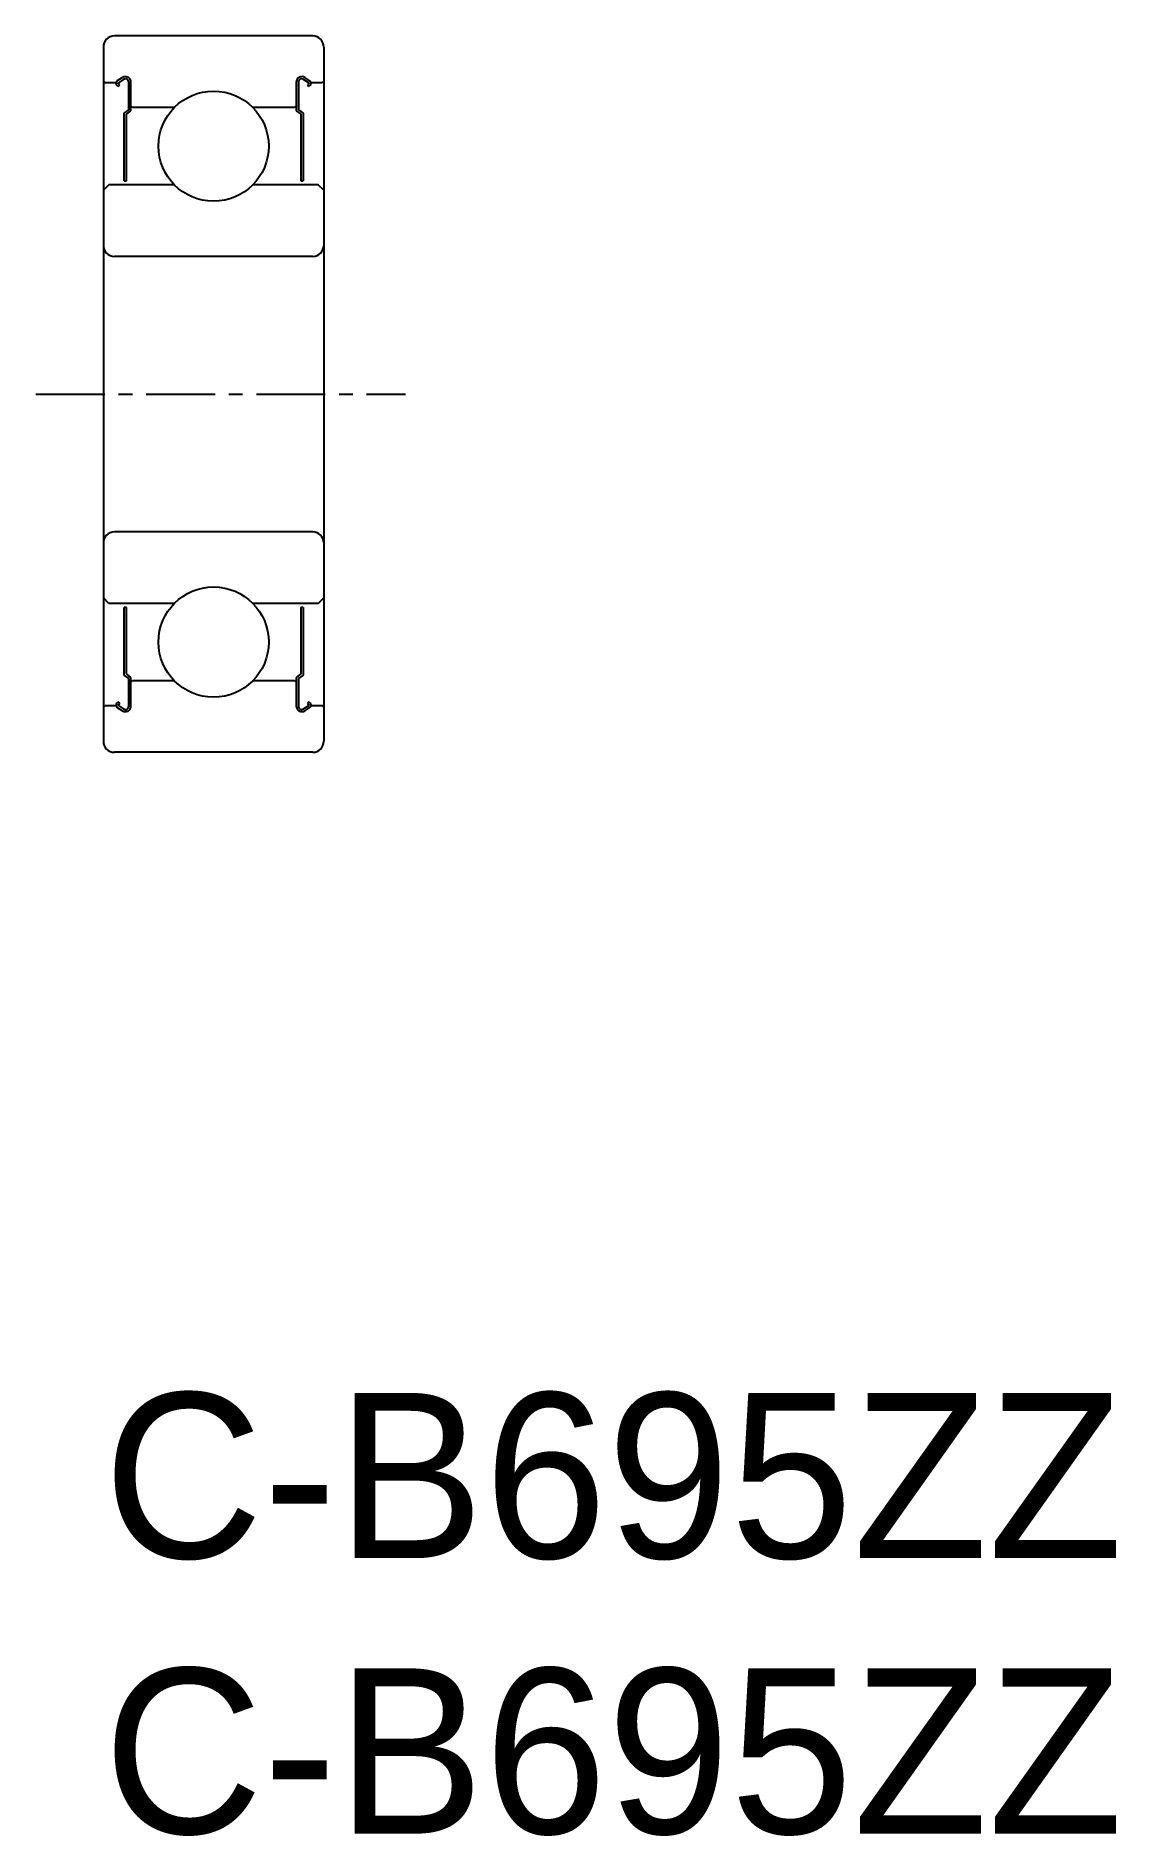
# Model space of a CAD drawing. Extents: x -1.2 to 18.4, y -8 to 24.6.
import ezdxf

# ---------------------------------------------------------------- set-up
doc = ezdxf.new("R2010")
doc.units = 0
doc.linetypes.add('CENTER', pattern=[2, 1.25, -0.25, 0.25, -0.25])
doc.layers.get('0').update_dxf_attribs({"linetype": 'CONTINUOUS'})
doc.layers.add('CENTER', color=1, linetype='CENTER')

msp = doc.modelspace()

# ---------------------------------------------------------------- linework, layer by layer
at = {"color": 7, "linetype": 'CONTINUOUS'}
for p, q in [((3.8, 24.626), (0.2, 24.626)), ((0, 24.426), (0, 11.826)), ((4, 24.426), (4, 11.826)), ((0.345, 23.872), (0.252, 23.81)), ((3.748, 23.81), (3.655, 23.872)), ((0, 23.806), (0.03, 23.776)), ((0.23, 23.776), (0.03, 23.776)), ((0.27, 23.708), (0.245, 23.732)), ((0.27, 23.708), (0.298, 23.737)), ((0.298, 23.737), (0.273, 23.761)), ((0.367, 23.838), (0.274, 23.777)), ((0.46, 23.286), (0.46, 23.788)), ((0.5, 23.266), (0.5, 23.788)), ((3.5, 23.788), (3.5, 23.266)), ((3.54, 23.788), (3.54, 23.286)), ((3.726, 23.777), (3.633, 23.838)), ((3.727, 23.761), (3.702, 23.737)), ((3.702, 23.737), (3.73, 23.708)), ((3.755, 23.732), (3.73, 23.708)), ((3.97, 23.776), (3.77, 23.776)), ((4, 23.806), (3.97, 23.776)), ((0.376, 23.224), (0.46, 23.286)), ((0.376, 21.998), (0.376, 23.224)), ((0.416, 23.204), (0.5, 23.266)), ((0.416, 21.998), (0.416, 23.204)), ((0.53, 23.326), (0.5, 23.356)), ((1.286, 23.326), (0.53, 23.326)), ((3.47, 23.326), (2.714, 23.326)), ((3.5, 23.356), (3.47, 23.326)), ((3.5, 23.266), (3.584, 23.204)), ((3.54, 23.286), (3.624, 23.224)), ((3.584, 23.204), (3.584, 21.998)), ((3.624, 23.224), (3.624, 21.998)), ((0.1, 21.926), (0, 21.826)), ((1.286, 21.926), (0.1, 21.926)), ((0.376, 21.998), (0.416, 21.998)), ((3.9, 21.926), (2.714, 21.926)), ((3.584, 21.998), (3.624, 21.998)), ((4, 21.826), (3.9, 21.926)), ((3.8, 20.626), (0.2, 20.626)), ((3.8, 15.626), (0.2, 15.626)), ((0.1, 14.326), (0, 14.426)), ((4, 14.426), (3.9, 14.326)), ((1.286, 14.326), (0.1, 14.326)), ((0.376, 13.027), (0.376, 14.253)), ((0.416, 14.253), (0.376, 14.253)), ((0.416, 13.047), (0.416, 14.253)), ((3.9, 14.326), (2.714, 14.326)), ((3.584, 14.253), (3.584, 13.047)), ((3.624, 14.253), (3.584, 14.253)), ((3.624, 14.253), (3.624, 13.027)), ((0.46, 12.965), (0.376, 13.027)), ((0.5, 12.985), (0.416, 13.047)), ((0.46, 12.463), (0.46, 12.965)), ((0.5, 12.463), (0.5, 12.985)), ((0.5, 12.896), (0.53, 12.926)), ((0.53, 12.926), (1.286, 12.926)), ((2.714, 12.926), (3.47, 12.926)), ((3.47, 12.926), (3.5, 12.896)), ((3.584, 13.047), (3.5, 12.985)), ((3.5, 12.985), (3.5, 12.463)), ((3.624, 13.027), (3.54, 12.965)), ((3.54, 12.965), (3.54, 12.463)), ((0, 12.446), (0.03, 12.476)), ((0.03, 12.476), (0.23, 12.476)), ((0.245, 12.519), (0.27, 12.544)), ((0.252, 12.441), (0.345, 12.38)), ((0.298, 12.515), (0.27, 12.544)), ((0.273, 12.49), (0.298, 12.515)), ((0.274, 12.475), (0.367, 12.413)), ((3.633, 12.413), (3.726, 12.475)), ((3.655, 12.38), (3.748, 12.441)), ((3.73, 12.544), (3.702, 12.515)), ((3.702, 12.515), (3.727, 12.49)), ((3.73, 12.544), (3.755, 12.519)), ((3.77, 12.476), (3.97, 12.476)), ((4, 12.446), (3.97, 12.476)), ((3.8, 11.626), (0.2, 11.626))]:
    msp.add_line(p, q, dxfattribs=at)
for centre in [(2, 22.626), (2, 13.626)]:
    msp.add_circle(centre, 1, dxfattribs=at)
for centre, radius, start, end in [((0.2, 24.426), 0.2, 90, 180), ((3.8, 24.426), 0.2, 0, 90), ((0.4, 23.788), 0.1, 0, 123.5193), ((0.4, 23.788), 0.06, 0, 123.519), ((3.6, 23.788), 0.1, 56.4807, 179.9999), ((3.6, 23.788), 0.06, 56.481, 179.9999), ((0.28, 23.768), 0.05, 123.5192, 226.0607), ((0.28, 23.768), 0.01, 123.5173, 226.0606), ((3.72, 23.768), 0.01, 313.9392, 56.4827), ((3.72, 23.768), 0.05, 313.9392, 56.4807), ((0.2, 20.826), 0.2, 180, 270), ((3.8, 20.826), 0.2, 270, 0), ((0.2, 15.426), 0.2, 90, 180), ((3.8, 15.426), 0.2, 0, 90), ((0.28, 12.483), 0.05, 133.939, 236.4802), ((0.28, 12.483), 0.01, 133.9374, 236.4796), ((0.4, 12.463), 0.1, 236.4805, 0), ((0.4, 12.463), 0.06, 236.4806, 0), ((3.6, 12.463), 0.1, 179.9999, 303.5193), ((3.6, 12.463), 0.06, 179.9999, 303.5193), ((3.72, 12.483), 0.01, 303.5203, 46.0625), ((3.72, 12.483), 0.05, 303.5195, 46.061), ((0.2, 11.826), 0.2, 180, 270), ((3.8, 11.826), 0.2, 270, 0)]:
    msp.add_arc(centre, radius, start, end, dxfattribs=at)
at = {"layer": 'CENTER', "color": 1, "linetype": 'CENTER'}
msp.add_line((-1.224, 18.126), (5.483, 18.126), dxfattribs=at)

# ---------------------------------------------------------------- texts
at = {"color": 7, "linetype": 'CONTINUOUS'}
for p in [(0, -3), (0, -8)]:
    msp.add_text('C-B695ZZ', height=3, dxfattribs=at).set_placement(p)

doc.saveas('drawing.dxf')
